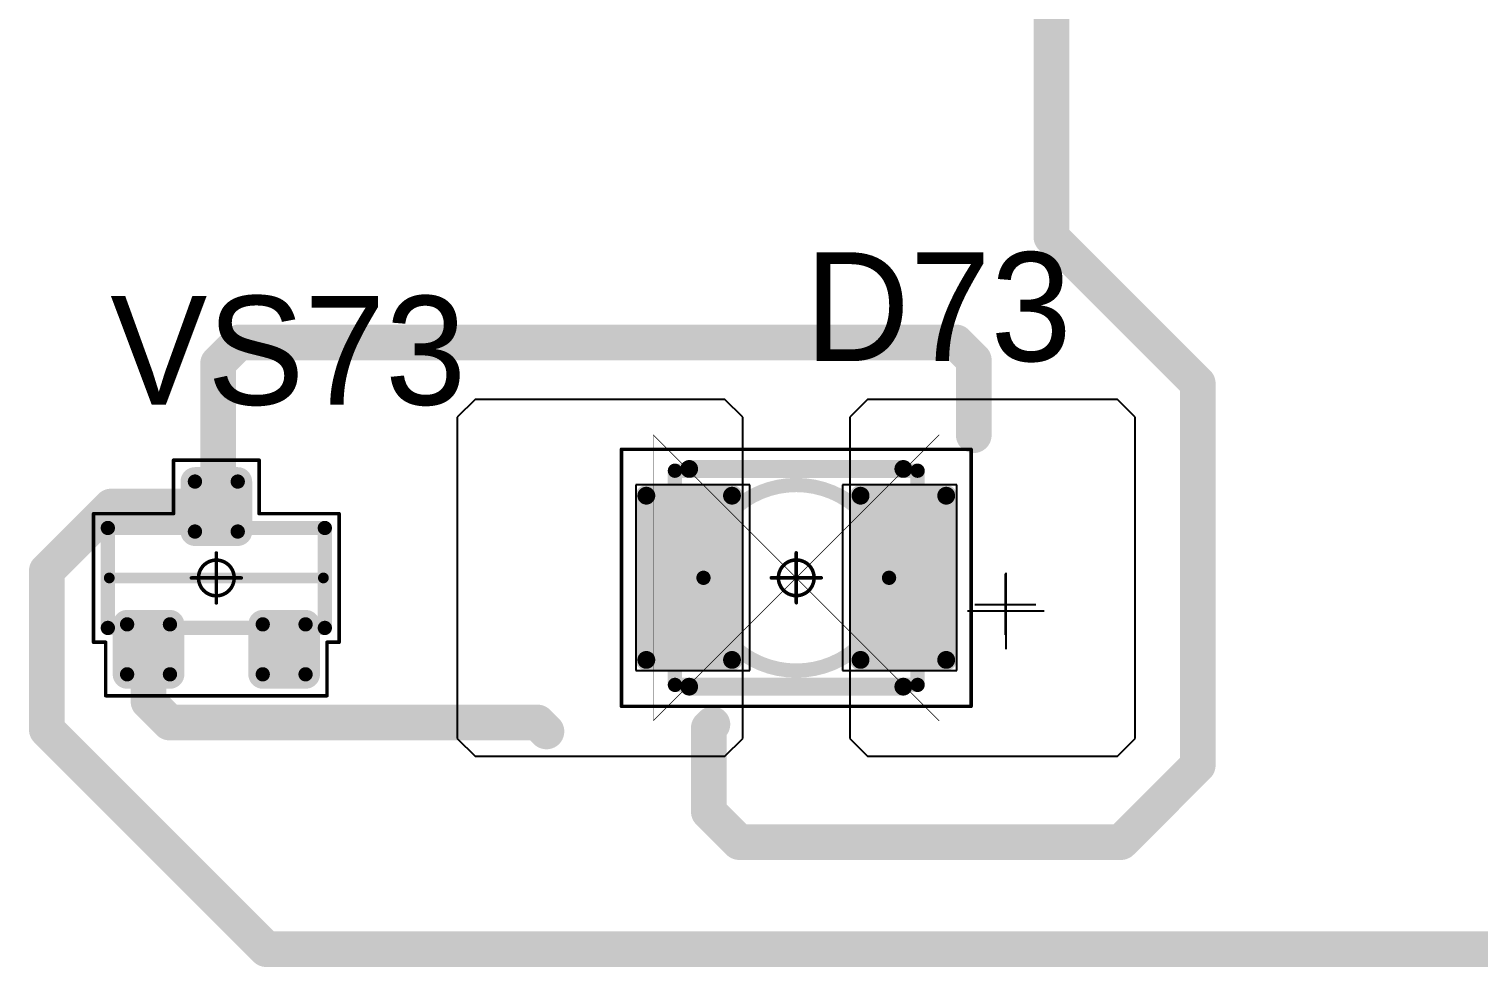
# Model space of a CAD drawing. Header units: millimetres. Extents: x 0 to 395, y 0 to 190.
# Drawn here: x 258.75 to 279.05, y 61.58 to 74.71 of the extents above; entities that cross this region are included whole.
import ezdxf

# ---------------------------------------------------------------- set-up
doc = ezdxf.new("R2010")
doc.units = ezdxf.units.MM
for name, color, linetype in [('Mechanical13', 56, 'Continuous'), ('Mechanical15', 56, 'Continuous'), ('Mechanical5', 56, 'Continuous'), ('TopLayer', 1, 'Continuous'), ('TopOverlay', 2, 'Continuous'), ('TopPaste', 8, 'Continuous'), ('TopSolder', 216, 'Continuous')]:
    doc.layers.add(name, color=color, linetype=linetype)

# ---------------------------------------------------------------- blocks, each defined once
blk = doc.blocks.new('SOT23_1111')
at = {"layer": 'Mechanical13', "const_width": 0.2}
for points in [[(-0.7, 1.52), (-0.7, -1.52)], [(-0.7, 1.52), (0.7, 1.52)], [(0.7, 1.52), (0.7, -1.52)], [(-0.7, -1.52), (0.7, -1.52)]]:
    blk.add_lwpolyline(points, dxfattribs=at)
at = {"layer": 'Mechanical13', "const_width": 0.1}
for points in [[(-0.75, 1.52, 1), (-0.65, 1.52, 1)], [(-0.75, 1.52, 1), (-0.65, 1.52, 1)], [(0.65, 1.52, 1), (0.75, 1.52, 1)], [(0.65, 1.52, 1), (0.75, 1.52, 1)], [(-0.75, -1.52, 1), (-0.65, -1.52, 1)], [(-0.75, -1.52, 1), (-0.65, -1.52, 1)], [(0.65, -1.52, 1), (0.75, -1.52, 1)], [(0.65, -1.52, 1), (0.75, -1.52, 1)]]:
    blk.add_lwpolyline(points, format="xyb", close=True, dxfattribs=at)
at = {"layer": 'Mechanical15', "const_width": 0.05}
for points in [[(-0.9, 1.72), (0.9, 1.72)], [(-0.9, 1.72), (-0.9, 1.55)], [(0.9, 1.72), (0.9, 0.6)], [(-1.65, 1.55), (-0.9, 1.55)], [(-1.65, 1.55), (-1.65, -1.55)], [(0.9, 0.6), (1.65, 0.6)], [(1.65, 0.6), (1.65, -0.6)], [(0, 0.35), (0, -0.35)], [(-0.35, 0), (0.35, 0)], [(0.9, -0.6), (0.9, -1.72)], [(0.9, -0.6), (1.65, -0.6)], [(-1.65, -1.55), (-0.9, -1.55)], [(-0.9, -1.55), (-0.9, -1.72)], [(-0.9, -1.72), (0.9, -1.72)]]:
    blk.add_lwpolyline(points, dxfattribs=at)
at = {"layer": 'Mechanical15'}
for points, const_width in [([(-0.913, 1.72, 1), (-0.888, 1.72, 1)], 0.025), ([(-0.913, 1.72, 1), (-0.888, 1.72, 1)], 0.025), ([(0.888, 1.72, 1), (0.913, 1.72, 1)], 0.025), ([(0.888, 1.72, 1), (0.913, 1.72, 1)], 0.025), ([(-1.662, 1.55, 1), (-1.637, 1.55, 1)], 0.025), ([(-1.662, 1.55, 1), (-1.637, 1.55, 1)], 0.025), ([(-0.913, 1.55, 1), (-0.888, 1.55, 1)], 0.025), ([(-0.913, 1.55, 1), (-0.888, 1.55, 1)], 0.025), ([(0.888, 0.6, 1), (0.913, 0.6, 1)], 0.025), ([(0.888, 0.6, 1), (0.913, 0.6, 1)], 0.025), ([(1.637, 0.6, 1), (1.662, 0.6, 1)], 0.025), ([(1.637, 0.6, 1), (1.662, 0.6, 1)], 0.025), ([(0.25, 0, 1), (-0.25, 0, 1)], 0.05), ([(-0.012, 0.35, 1), (0.012, 0.35, 1)], 0.025), ([(-0.362, 0, 1), (-0.337, 0, 1)], 0.025), ([(-0.262, 0, 1), (-0.238, 0, 1)], 0.025), ([(0.238, 0, 1), (0.262, 0, 1)], 0.025), ([(0.337, 0, 1), (0.362, 0, 1)], 0.025), ([(-0.012, -0.35, 1), (0.012, -0.35, 1)], 0.025), ([(0.888, -0.6, 1), (0.913, -0.6, 1)], 0.025), ([(0.888, -0.6, 1), (0.913, -0.6, 1)], 0.025), ([(1.637, -0.6, 1), (1.662, -0.6, 1)], 0.025), ([(1.637, -0.6, 1), (1.662, -0.6, 1)], 0.025), ([(-1.662, -1.55, 1), (-1.637, -1.55, 1)], 0.025), ([(-1.662, -1.55, 1), (-1.637, -1.55, 1)], 0.025), ([(-0.913, -1.55, 1), (-0.888, -1.55, 1)], 0.025), ([(-0.913, -1.55, 1), (-0.888, -1.55, 1)], 0.025), ([(-0.913, -1.72, 1), (-0.888, -1.72, 1)], 0.025), ([(-0.913, -1.72, 1), (-0.888, -1.72, 1)], 0.025), ([(0.888, -1.72, 1), (0.913, -1.72, 1)], 0.025), ([(0.888, -1.72, 1), (0.913, -1.72, 1)], 0.025)]:
    blk.add_lwpolyline(points, format="xyb", close=True, dxfattribs=dict(at, const_width=const_width))
at = {"layer": 'TopLayer', "const_width": 0.1}
for points in [[(-1.4, 1.25, 1), (-1.3, 1.25, 1)], [(-0.7, 1.25, 1), (-0.6, 1.25, 1)], [(-1.4, 0.65, 1), (-1.3, 0.65, 1)], [(-0.7, 0.65, 1), (-0.6, 0.65, 1)], [(0.6, 0.3, 1), (0.7, 0.3, 1)], [(1.3, 0.3, 1), (1.4, 0.3, 1)], [(0.6, -0.3, 1), (0.7, -0.3, 1)], [(1.3, -0.3, 1), (1.4, -0.3, 1)], [(-1.4, -0.65, 1), (-1.3, -0.65, 1)], [(-0.7, -0.65, 1), (-0.6, -0.65, 1)], [(-1.4, -1.25, 1), (-1.3, -1.25, 1)], [(-0.7, -1.25, 1), (-0.6, -1.25, 1)]]:
    blk.add_lwpolyline(points, format="xyb", close=True, dxfattribs=at)
at = {"layer": 'TopLayer'}
for points in [[(-1.45, 1.25), (-1.45, 0.65), (-0.55, 1.25), (-0.55, 0.65)], [(-1.35, 1.35), (-1.35, 0.55), (-0.65, 1.35), (-0.65, 0.55)], [(0.55, 0.3), (0.55, -0.3), (1.45, 0.3), (1.45, -0.3)], [(0.65, 0.4), (0.65, -0.4), (1.35, 0.4), (1.35, -0.4)], [(-1.35, -0.55), (-1.35, -1.35), (-0.65, -0.55), (-0.65, -1.35)], [(-1.45, -0.65), (-1.45, -1.25), (-0.55, -0.65), (-0.55, -1.25)]]:
    blk.add_solid(points, dxfattribs=at)
at = {"layer": 'TopOverlay', "const_width": 0.15}
blk.add_lwpolyline([(0, 1.5), (0, -1.5)], dxfattribs=at)
at = {"layer": 'TopOverlay', "const_width": 0.075}
for points in [[(-0.038, 1.5, 1), (0.038, 1.5, 1)], [(-0.038, -1.5, 1), (0.038, -1.5, 1)]]:
    blk.add_lwpolyline(points, format="xyb", close=True, dxfattribs=at)
at = {"layer": 'TopPaste', "const_width": 0.075}
for points in [[(-1.387, 1.25, 1), (-1.313, 1.25, 1)], [(-0.687, 1.25, 1), (-0.613, 1.25, 1)], [(-1.387, 0.65, 1), (-1.313, 0.65, 1)], [(-0.687, 0.65, 1), (-0.613, 0.65, 1)], [(0.613, 0.3, 1), (0.687, 0.3, 1)], [(1.313, 0.3, 1), (1.387, 0.3, 1)], [(0.613, -0.3, 1), (0.687, -0.3, 1)], [(1.313, -0.3, 1), (1.387, -0.3, 1)], [(-1.387, -0.65, 1), (-1.313, -0.65, 1)], [(-0.687, -0.65, 1), (-0.613, -0.65, 1)], [(-1.387, -1.25, 1), (-1.313, -1.25, 1)], [(-0.687, -1.25, 1), (-0.613, -1.25, 1)]]:
    blk.add_lwpolyline(points, format="xyb", close=True, dxfattribs=at)
at = {"layer": 'TopPaste'}
for points in [[(-1.425, 1.25), (-1.425, 0.65), (-0.575, 1.25), (-0.575, 0.65)], [(-1.35, 1.325), (-1.35, 0.575), (-0.65, 1.325), (-0.65, 0.575)], [(0.575, 0.3), (0.575, -0.3), (1.425, 0.3), (1.425, -0.3)], [(0.65, 0.375), (0.65, -0.375), (1.35, 0.375), (1.35, -0.375)], [(-1.35, -0.575), (-1.35, -1.325), (-0.65, -0.575), (-0.65, -1.325)], [(-1.425, -0.65), (-1.425, -1.25), (-0.575, -0.65), (-0.575, -1.25)]]:
    blk.add_solid(points, dxfattribs=at)
at = {"layer": 'TopSolder', "const_width": 0.202}
for points in [[(-1.451, 1.25, 1), (-1.249, 1.25, 1)], [(-0.751, 1.25, 1), (-0.549, 1.25, 1)], [(-1.451, 0.65, 1), (-1.249, 0.65, 1)], [(-0.751, 0.65, 1), (-0.549, 0.65, 1)], [(0.549, 0.3, 1), (0.751, 0.3, 1)], [(1.249, 0.3, 1), (1.451, 0.3, 1)], [(0.549, -0.3, 1), (0.751, -0.3, 1)], [(1.249, -0.3, 1), (1.451, -0.3, 1)], [(-1.451, -0.65, 1), (-1.249, -0.65, 1)], [(-0.751, -0.65, 1), (-0.549, -0.65, 1)], [(-1.451, -1.25, 1), (-1.249, -1.25, 1)], [(-0.751, -1.25, 1), (-0.549, -1.25, 1)]]:
    blk.add_lwpolyline(points, format="xyb", close=True, dxfattribs=at)
at = {"layer": 'TopSolder'}
for points in [[(-1.35, 1.452), (-1.35, 0.448), (-0.65, 1.452), (-0.65, 0.448)], [(-1.552, 1.25), (-1.552, 0.65), (-0.448, 1.25), (-0.448, 0.65)], [(0.65, 0.502), (0.65, -0.502), (1.35, 0.502), (1.35, -0.502)], [(0.448, 0.3), (0.448, -0.3), (1.552, 0.3), (1.552, -0.3)], [(-1.35, -0.448), (-1.35, -1.452), (-0.65, -0.448), (-0.65, -1.452)], [(-1.552, -0.65), (-1.552, -1.25), (-0.448, -0.65), (-0.448, -1.25)]]:
    blk.add_solid(points, dxfattribs=at)
blk = doc.blocks.new('T66G_4_1260')
at = {"layer": 'Mechanical13'}
for p, q in [((2.936, 0.071), (2.936, -1)), ((2.4, -0.464), (3.471, -0.464))]:
    blk.add_line(p, q, dxfattribs=at)
at = {"layer": 'Mechanical13', "const_width": 0.2}
for points in [[(-1.7, 1.5), (1.7, 1.5)], [(-1.7, -1.5), (-1.7, 1.5)], [(1.7, -1.5), (1.7, 1.5)], [(-1.7, -1.5), (1.7, -1.5)]]:
    blk.add_lwpolyline(points, dxfattribs=at)
at = {"layer": 'Mechanical13'}
for points, const_width in [([(-1.75, 1.5, 1), (-1.65, 1.5, 1)], 0.1), ([(-1.75, 1.5, 1), (-1.65, 1.5, 1)], 0.1), ([(1.65, 1.5, 1), (1.75, 1.5, 1)], 0.1), ([(1.65, 1.5, 1), (1.75, 1.5, 1)], 0.1), ([(1.3, 0, 1), (-1.3, 0, 1)], 0.2), ([(-1.35, 0, 1), (-1.25, 0, 1)], 0.1), ([(1.25, 0, 1), (1.35, 0, 1)], 0.1), ([(-1.75, -1.5, 1), (-1.65, -1.5, 1)], 0.1), ([(-1.75, -1.5, 1), (-1.65, -1.5, 1)], 0.1), ([(1.65, -1.5, 1), (1.75, -1.5, 1)], 0.1), ([(1.65, -1.5, 1), (1.75, -1.5, 1)], 0.1)]:
    blk.add_lwpolyline(points, format="xyb", close=True, dxfattribs=dict(at, const_width=const_width))
at = {"layer": 'Mechanical15', "const_width": 0.05}
for points in [[(-2.45, -1.8), (-2.45, 1.8)], [(-2.45, 1.8), (2.45, 1.8)], [(2.45, -1.8), (2.45, 1.8)], [(0, -0.35), (0, 0.35)], [(-0.35, 0), (0.35, 0)], [(-2.45, -1.8), (2.45, -1.8)]]:
    blk.add_lwpolyline(points, dxfattribs=at)
at = {"layer": 'Mechanical15'}
for points, const_width in [([(-2.462, 1.8, 1), (-2.438, 1.8, 1)], 0.025), ([(-2.462, 1.8, 1), (-2.438, 1.8, 1)], 0.025), ([(2.438, 1.8, 1), (2.462, 1.8, 1)], 0.025), ([(2.438, 1.8, 1), (2.462, 1.8, 1)], 0.025), ([(0.25, 0, 1), (-0.25, 0, 1)], 0.05), ([(-0.012, 0.35, 1), (0.012, 0.35, 1)], 0.025), ([(-0.362, 0, 1), (-0.337, 0, 1)], 0.025), ([(-0.262, 0, 1), (-0.238, 0, 1)], 0.025), ([(0.238, 0, 1), (0.262, 0, 1)], 0.025), ([(0.337, 0, 1), (0.362, 0, 1)], 0.025), ([(-0.012, -0.35, 1), (0.012, -0.35, 1)], 0.025), ([(-2.462, -1.8, 1), (-2.438, -1.8, 1)], 0.025), ([(-2.462, -1.8, 1), (-2.438, -1.8, 1)], 0.025), ([(2.438, -1.8, 1), (2.462, -1.8, 1)], 0.025), ([(2.438, -1.8, 1), (2.462, -1.8, 1)], 0.025)]:
    blk.add_lwpolyline(points, format="xyb", close=True, dxfattribs=dict(at, const_width=const_width))
at = {"layer": 'TopLayer'}
for p, q in [((-4.5, 2.5), (-4.75, 2.25)), ((-1, 2.5), (-4.5, 2.5)), ((-0.75, 2.25), (-1, 2.5)), ((1, 2.5), (0.75, 2.25)), ((4.5, 2.5), (1, 2.5)), ((4.75, 2.25), (4.5, 2.5)), ((-4.75, 2.25), (-4.75, -2.25)), ((-0.75, -2.25), (-0.75, 2.25)), ((0.75, 2.25), (0.75, -2.25)), ((4.75, -2.25), (4.75, 2.25)), ((-4.75, -2.25), (-4.5, -2.5)), ((-1, -2.5), (-0.75, -2.25)), ((0.75, -2.25), (1, -2.5)), ((4.5, -2.5), (4.75, -2.25)), ((-4.5, -2.5), (-1, -2.5)), ((1, -2.5), (4.5, -2.5))]:
    blk.add_line(p, q, dxfattribs=at)
at = {"layer": 'TopLayer', "const_width": 0.15}
for points in [[(-2.175, 1.15, 1), (-2.025, 1.15, 1)], [(-0.975, 1.15, 1), (-0.825, 1.15, 1)], [(0.825, 1.15, 1), (0.975, 1.15, 1)], [(2.025, 1.15, 1), (2.175, 1.15, 1)], [(-2.175, -1.15, 1), (-2.025, -1.15, 1)], [(-0.975, -1.15, 1), (-0.825, -1.15, 1)], [(0.825, -1.15, 1), (0.975, -1.15, 1)], [(2.025, -1.15, 1), (2.175, -1.15, 1)]]:
    blk.add_lwpolyline(points, format="xyb", close=True, dxfattribs=at)
at = {"layer": 'TopLayer'}
for points in [[(-0.9, 1.3), (-2.1, 1.3), (-0.9, -1.3), (-2.1, -1.3)], [(2.1, 1.3), (0.9, 1.3), (2.1, -1.3), (0.9, -1.3)], [(-0.75, 1.15), (-2.25, 1.15), (-0.75, -1.15), (-2.25, -1.15)], [(2.25, 1.15), (0.75, 1.15), (2.25, -1.15), (0.75, -1.15)]]:
    blk.add_solid(points, dxfattribs=at)
at = {"layer": 'TopOverlay'}
for p, q in [((2.928, 0.057), (2.928, -0.8)), ((2.5, -0.372), (3.357, -0.372))]:
    blk.add_line(p, q, dxfattribs=at)
at = {"layer": 'TopOverlay', "const_width": 0.25}
for points in [[(-1.5, 1.525), (1.5, 1.525)], [(-1.5, -1.525), (1.5, -1.525)]]:
    blk.add_lwpolyline(points, dxfattribs=at)
at = {"layer": 'TopOverlay', "const_width": 0.125}
for points in [[(-1.562, 1.525, 1), (-1.438, 1.525, 1)], [(1.438, 1.525, 1), (1.562, 1.525, 1)], [(-1.562, -1.525, 1), (-1.438, -1.525, 1)], [(1.438, -1.525, 1), (1.562, -1.525, 1)]]:
    blk.add_lwpolyline(points, format="xyb", close=True, dxfattribs=at)
at = {"layer": 'TopPaste', "const_width": 0.125}
for points in [[(-2.163, 1.15, 1), (-2.038, 1.15, 1)], [(-0.963, 1.15, 1), (-0.838, 1.15, 1)], [(0.838, 1.15, 1), (0.963, 1.15, 1)], [(2.038, 1.15, 1), (2.163, 1.15, 1)], [(-2.163, -1.15, 1), (-2.038, -1.15, 1)], [(-0.963, -1.15, 1), (-0.838, -1.15, 1)], [(0.838, -1.15, 1), (0.963, -1.15, 1)], [(2.038, -1.15, 1), (2.163, -1.15, 1)]]:
    blk.add_lwpolyline(points, format="xyb", close=True, dxfattribs=at)
at = {"layer": 'TopPaste'}
for points in [[(-0.9, 1.275), (-2.1, 1.275), (-0.9, -1.275), (-2.1, -1.275)], [(2.1, 1.275), (0.9, 1.275), (2.1, -1.275), (0.9, -1.275)], [(-0.775, 1.15), (-2.225, 1.15), (-0.775, -1.15), (-2.225, -1.15)], [(2.225, 1.15), (0.775, 1.15), (2.225, -1.15), (0.775, -1.15)]]:
    blk.add_solid(points, dxfattribs=at)
at = {"layer": 'TopSolder'}
for p, q in [((-2.25, 1.3), (-2.25, -1.3)), ((-0.65, 1.3), (-2.25, 1.3)), ((-0.65, -1.3), (-0.65, 1.3)), ((0.65, 1.3), (0.65, -1.3)), ((2.25, 1.3), (0.65, 1.3)), ((2.25, -1.3), (2.25, 1.3)), ((-2.25, -1.3), (-0.65, -1.3)), ((0.65, -1.3), (2.25, -1.3))]:
    blk.add_line(p, q, dxfattribs=at)

msp = doc.modelspace()

# ---------------------------------------------------------------- linework, layer by layer
at = {"layer": 'Mechanical5'}
for points, const_width in [([(267.5, 65.027), (271.5, 69.027)], 0.01), ([(267.5, 69.027), (271.5, 65.027)], 0.01), ([(267.5, 69.027), (271.5, 69.027)], 0.001), ([(267.5, 65.027), (267.5, 69.027)], 0.001), ([(271.5, 65.027), (271.5, 69.027)], 0.001), ([(267.5, 65.027), (271.5, 65.027)], 0.001)]:
    msp.add_lwpolyline(points, dxfattribs=dict(at, const_width=const_width))
for points, const_width in [([(267.498, 69.027, 1), (267.503, 69.027, 1)], 0.005), ([(267.5, 69.027, 1), (267.5, 69.027, 1)], 0.0005), ([(267.5, 69.027, 1), (267.5, 69.027, 1)], 0.0005), ([(271.498, 69.027, 1), (271.503, 69.027, 1)], 0.005), ([(271.5, 69.027, 1), (271.5, 69.027, 1)], 0.0005), ([(271.5, 69.027, 1), (271.5, 69.027, 1)], 0.0005), ([(267.498, 65.027, 1), (267.503, 65.027, 1)], 0.005), ([(267.5, 65.027, 1), (267.5, 65.027, 1)], 0.0005), ([(267.5, 65.027, 1), (267.5, 65.027, 1)], 0.0005), ([(271.498, 65.027, 1), (271.503, 65.027, 1)], 0.005), ([(271.5, 65.027, 1), (271.5, 65.027, 1)], 0.0005), ([(271.5, 65.027, 1), (271.5, 65.027, 1)], 0.0005)]:
    msp.add_lwpolyline(points, format="xyb", close=True, dxfattribs=dict(at, const_width=const_width))
at = {"layer": 'TopLayer', "const_width": 0.5}
for points in [[(273.075, 71.8), (273.075, 75.5)], [(273.075, 71.8), (275.125, 69.75)], [(261.4, 70.032), (261.693, 70.325)], [(261.693, 70.325), (271.739, 70.325)], [(271.739, 70.325), (271.987, 70.077)], [(261.4, 68.137), (261.4, 70.032)], [(271.987, 69.025), (271.987, 70.077)], [(275.125, 64.4), (275.125, 69.75)], [(259, 67.125), (259.9, 68.025)], [(259.9, 68.025), (261.375, 68.025)], [(259, 64.9), (259, 67.125)], [(260.425, 65.293), (260.425, 66.025)], [(260.425, 65.293), (260.718, 65)], [(260.718, 65), (265.875, 65)], [(265.875, 65), (266, 64.875)], [(268.275, 64.925), (268.325, 64.975)], [(268.275, 63.75), (268.275, 64.925)], [(259, 64.9), (262.075, 61.825)], [(274.05, 63.325), (275.125, 64.4)], [(268.275, 63.75), (268.7, 63.325)], [(268.7, 63.325), (274.05, 63.325)], [(262.075, 61.825), (293.975, 61.825)]]:
    msp.add_lwpolyline(points, dxfattribs=at)
at = {"layer": 'TopLayer', "const_width": 0.25}
for points in [[(272.95, 71.8, 1), (273.2, 71.8, 1)], [(272.95, 71.8, 1), (273.2, 71.8, 1)], [(261.568, 70.325, 1), (261.818, 70.325, 1)], [(261.568, 70.325, 1), (261.818, 70.325, 1)], [(271.615, 70.325, 1), (271.864, 70.325, 1)], [(271.615, 70.325, 1), (271.864, 70.325, 1)], [(261.275, 70.032, 1), (261.525, 70.032, 1)], [(261.275, 70.032, 1), (261.525, 70.032, 1)], [(271.862, 70.077, 1), (272.112, 70.077, 1)], [(271.862, 70.077, 1), (272.112, 70.077, 1)], [(275, 69.75, 1), (275.25, 69.75, 1)], [(275, 69.75, 1), (275.25, 69.75, 1)], [(271.862, 69.025, 1), (272.112, 69.025, 1)], [(259.775, 68.025, 1), (260.025, 68.025, 1)], [(259.775, 68.025, 1), (260.025, 68.025, 1)], [(261.25, 68.025, 1), (261.5, 68.025, 1)], [(261.275, 68.137, 1), (261.525, 68.137, 1)], [(258.875, 67.125, 1), (259.125, 67.125, 1)], [(258.875, 67.125, 1), (259.125, 67.125, 1)], [(260.3, 66.025, 1), (260.55, 66.025, 1)], [(260.3, 65.293, 1), (260.55, 65.293, 1)], [(260.3, 65.293, 1), (260.55, 65.293, 1)], [(260.593, 65, 1), (260.843, 65, 1)], [(260.593, 65, 1), (260.843, 65, 1)], [(265.75, 65, 1), (266, 65, 1)], [(265.75, 65, 1), (266, 65, 1)], [(268.15, 64.925, 1), (268.4, 64.925, 1)], [(268.15, 64.925, 1), (268.4, 64.925, 1)], [(268.2, 64.975, 1), (268.45, 64.975, 1)], [(258.875, 64.9, 1), (259.125, 64.9, 1)], [(258.875, 64.9, 1), (259.125, 64.9, 1)], [(265.875, 64.875, 1), (266.125, 64.875, 1)], [(275, 64.4, 1), (275.25, 64.4, 1)], [(275, 64.4, 1), (275.25, 64.4, 1)], [(268.15, 63.75, 1), (268.4, 63.75, 1)], [(268.15, 63.75, 1), (268.4, 63.75, 1)], [(268.575, 63.325, 1), (268.825, 63.325, 1)], [(268.575, 63.325, 1), (268.825, 63.325, 1)], [(273.925, 63.325, 1), (274.175, 63.325, 1)], [(273.925, 63.325, 1), (274.175, 63.325, 1)], [(261.95, 61.825, 1), (262.2, 61.825, 1)], [(261.95, 61.825, 1), (262.2, 61.825, 1)]]:
    msp.add_lwpolyline(points, format="xyb", close=True, dxfattribs=at)

# ---------------------------------------------------------------- block references
for name, p, rotation in [('T66G_4_1260', (269.5, 67.027), 360), ('SOT23_1111', (261.375, 67.025), 90)]:
    msp.add_blockref(name, p, dxfattribs=dict(rotation=rotation))

# ---------------------------------------------------------------- texts
at = {"layer": 'TopOverlay'}
for s, p in [('D73', (269.619, 70.063)), ('VS73', (259.889, 69.451))]:
    msp.add_text(s, height=1.524, dxfattribs=at).set_placement(p)

doc.saveas('drawing.dxf')
